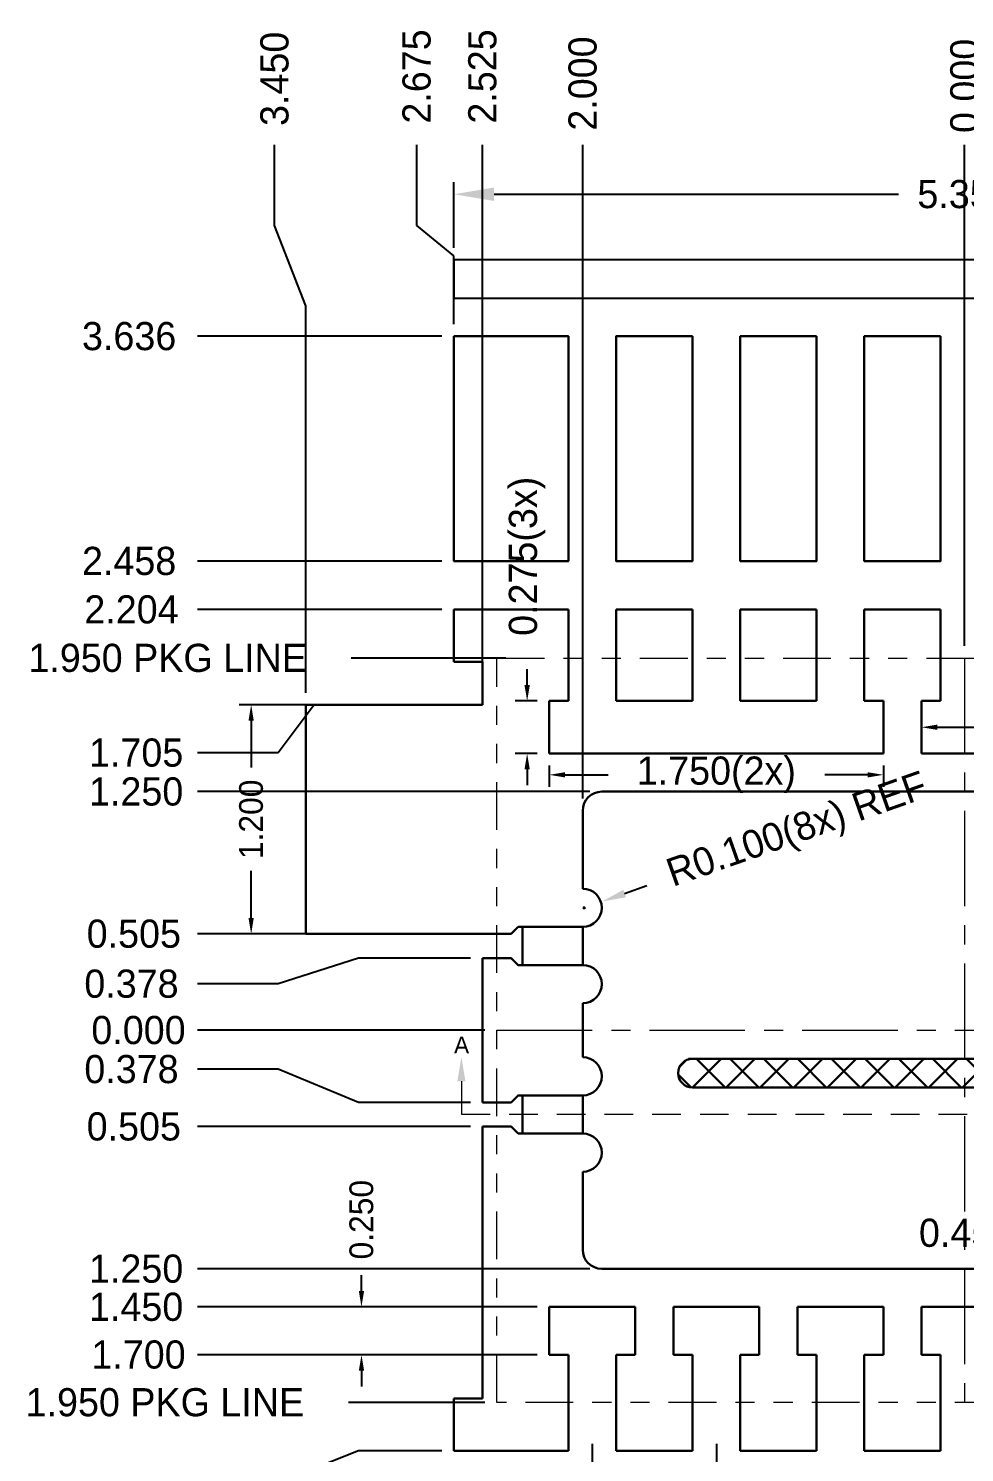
# Model space of a CAD drawing. Extents: x -39.3 to -23.4, y -11.3 to 5.8.
# Drawn here: x -39.3 to -34.4, y -1.71 to 5.75 of the extents above; entities that cross this region are included whole.
import ezdxf

# ---------------------------------------------------------------- set-up
doc = ezdxf.new("R2010")
doc.units = 0
doc.header["$LTSCALE"] = 0.2
doc.header["$MEASUREMENT"] = 0
for name, pattern in [('CENTER', [2, 1.25, -0.25, 0.25, -0.25]), ('HIDDEN', [0.375, 0.25, -0.125]), ('PHANTOM', [2.5, 1.25, -0.25, 0.25, -0.25, 0.25, -0.25])]:
    doc.linetypes.add(name, pattern=pattern)
for name, color, linetype, lineweight in [('CLIN', 1, 'CENTER', 9), ('DOWNSET', 2, 'Continuous', 18), ('OBJ', 3, 'Continuous', 30), ('OBJ2', 40, 'Continuous', 30), ('PHANTOM', 5, 'PHANTOM', 13), ('Top half etch', 30, 'Continuous', 30)]:
    doc.layers.add(name, color=color, linetype=linetype, lineweight=lineweight)
doc.layers.add('Deftpoint 1', color=1, linetype='Continuous', plot=False)
doc.layers.add('DIM', color=4, linetype='Continuous')
doc.layers.add('OBJ3', color=74, linetype='Continuous')
doc.dimstyles.new('3DEC X 12', dxfattribs={"dimscale": 0.083, "dimtxt": 1.778, "dimasz": 2.54, "dimexe": 0.762, "dimexo": 0.762, "dimgap": 0.762, "dimtad": 0, "dimdec": 3, "dimzin": 0, "dimdsep": 46, "dimtxsty": 'Standard', "dimcen": 0.09, "dimadec": 0, "dimazin": 0, "dimtfac": 1, "dimtdec": 3, "dimtofl": 0, "dimtmove": 0, "dimatfit": 3, "dimfxl": 1, "dimtolj": 1, "dimtzin": 0, "dimarcsym": 0})

# ---------------------------------------------------------------- blocks, each defined once
blk = doc.blocks.new('UNIT')
at = {"layer": 'Top half etch', "linetype": 'Continuous'}
h = blk.add_hatch(dxfattribs=at)
h.set_pattern_fill('ANSI37', color=256)
h.set_pattern_definition([(45, (24.80817, 8.50886), (-0.088388348, 0.088388348), []), (135, (24.80817, 8.50886), (-0.088388348, -0.088388348), [])])
h.paths.add_polyline_path([(404.314, 136.5774, 0.414214), (404.389, 136.5024), (407.239, 136.5024, 0.414214), (407.314, 136.5774, 0.414214), (407.239, 136.6524), (404.389, 136.6524, 0.414214)])
at = {"layer": 'CLIN', "linetype": 'CENTER', "ltscale": 2}
for p, q in [((405.814, 138.7524), (405.814, 134.8524)), ((403.364, 136.8024), (408.264, 136.8024))]:
    blk.add_line(p, q, dxfattribs=at)
at = {"layer": 'OBJ'}
for p, q in [((403.739, 139.0064), (403.739, 138.5524)), ((403.739, 139.0064), (403.739, 138.5274)), ((403.989, 138.5524), (403.989, 139.0064)), ((403.989, 138.5274), (403.989, 139.0064)), ((404.389, 139.0064), (404.389, 138.5524)), ((404.389, 139.0064), (404.389, 138.5274)), ((404.639, 138.5524), (404.639, 139.0064)), ((404.639, 138.5274), (404.639, 139.0064)), ((405.039, 139.0064), (405.039, 138.5524)), ((405.039, 139.0064), (405.039, 138.5274)), ((405.289, 138.5524), (405.289, 139.0064)), ((405.289, 138.5274), (405.289, 139.0064)), ((405.689, 139.0064), (405.689, 138.5524)), ((405.689, 139.0064), (405.689, 138.5274)), ((405.939, 138.5524), (405.939, 139.0064)), ((405.939, 138.5274), (405.939, 139.0064)), ((406.339, 138.5524), (406.339, 139.0064)), ((406.339, 138.5274), (406.339, 139.0064)), ((406.589, 139.0064), (406.589, 138.5524)), ((406.589, 139.0064), (406.589, 138.5274)), ((406.989, 138.5524), (406.989, 139.0064)), ((406.989, 138.5274), (406.989, 139.0064)), ((407.239, 139.0064), (407.239, 138.5524)), ((407.239, 139.0064), (407.239, 138.5274)), ((407.639, 138.5524), (407.639, 139.0064)), ((407.639, 138.5274), (407.639, 139.0064)), ((407.889, 139.0064), (407.889, 138.5524)), ((407.889, 139.0064), (407.889, 138.5274)), ((403.739, 138.5274), (403.639, 138.5274)), ((403.639, 138.5274), (403.639, 138.2524)), ((404.389, 138.5274), (403.989, 138.5274)), ((405.039, 138.5274), (404.639, 138.5274)), ((405.389, 138.5274), (405.289, 138.5274)), ((405.389, 138.2524), (405.389, 138.5274)), ((405.689, 138.5274), (405.589, 138.5274)), ((405.589, 138.5274), (405.589, 138.2524)), ((406.039, 138.5274), (405.939, 138.5274)), ((406.039, 138.2524), (406.039, 138.5274)), ((406.239, 138.2524), (406.239, 138.5274)), ((406.239, 138.5274), (406.339, 138.5274)), ((406.589, 138.5274), (406.989, 138.5274)), ((407.239, 138.5274), (407.639, 138.5274)), ((407.889, 138.5274), (407.989, 138.5274)), ((407.889, 138.5274), (407.989, 138.5274)), ((407.989, 138.5274), (407.989, 138.2524)), ((407.989, 138.4774), (407.989, 138.2524)), ((403.639, 138.2524), (405.389, 138.2524)), ((405.589, 138.2524), (406.039, 138.2524)), ((407.989, 138.2524), (406.239, 138.2524)), ((407.714, 138.0524), (403.914, 138.0524)), ((403.814, 137.9524), (403.814, 137.5439)), ((407.814, 137.9524), (407.814, 137.5439)), ((403.364, 137.3074), (403.289, 137.3074)), ((403.439, 137.3074), (403.364, 137.3074)), ((408.189, 137.3074), (408.264, 137.3074)), ((403.364, 137.1804), (403.289, 137.1804)), ((403.289, 137.1804), (403.289, 136.4244)), ((403.364, 137.1804), (403.289, 137.1804)), ((408.264, 137.1804), (408.339, 137.1804)), ((408.264, 137.1804), (408.339, 137.1804)), ((408.339, 137.1804), (408.339, 136.4244)), ((403.289, 136.4244), (403.364, 136.4244)), ((403.289, 136.4244), (403.364, 136.4244)), ((408.339, 136.4244), (408.264, 136.4244)), ((408.339, 136.4244), (408.264, 136.4244)), ((403.439, 136.2974), (403.364, 136.2974)), ((408.189, 136.2974), (408.264, 136.2974)), ((403.814, 136.0609), (403.814, 135.6524)), ((407.814, 136.0609), (407.814, 135.6524)), ((407.714, 135.5524), (403.914, 135.5524)), ((403.639, 135.1024), (403.639, 135.3524)), ((403.639, 135.3524), (404.089, 135.3524)), ((404.089, 135.3524), (404.089, 135.1024)), ((404.289, 135.1024), (404.289, 135.3524)), ((404.289, 135.3524), (404.739, 135.3524)), ((404.739, 135.3524), (404.739, 135.1024)), ((404.939, 135.1024), (404.939, 135.3524)), ((404.939, 135.3524), (405.389, 135.3524)), ((405.389, 135.3524), (405.389, 135.1024)), ((405.589, 135.1024), (405.589, 135.3524)), ((405.589, 135.3524), (406.039, 135.3524)), ((406.039, 135.3524), (406.039, 135.1024)), ((406.689, 135.3524), (406.239, 135.3524)), ((406.239, 135.3524), (406.239, 135.1024)), ((406.689, 135.1024), (406.689, 135.3524)), ((407.339, 135.3524), (406.889, 135.3524)), ((406.889, 135.3524), (406.889, 135.1024)), ((407.339, 135.1024), (407.339, 135.3524)), ((407.989, 135.3524), (407.539, 135.3524)), ((407.539, 135.3524), (407.539, 135.1024)), ((407.989, 135.1024), (407.989, 135.3524)), ((403.739, 135.1024), (403.639, 135.1024)), ((403.739, 134.5984), (403.739, 135.1024)), ((403.739, 134.5984), (403.739, 135.1024)), ((403.989, 135.1024), (403.989, 134.5984)), ((404.089, 135.1024), (403.989, 135.1024)), ((403.989, 135.1024), (403.989, 134.5984)), ((404.389, 135.1024), (404.289, 135.1024)), ((404.389, 134.5984), (404.389, 135.1024)), ((404.389, 134.5984), (404.389, 135.1024)), ((404.639, 135.1024), (404.639, 134.5984)), ((404.739, 135.1024), (404.639, 135.1024)), ((404.639, 135.1024), (404.639, 134.5984)), ((405.039, 135.1024), (404.939, 135.1024)), ((405.039, 134.5984), (405.039, 135.1024)), ((405.039, 134.5984), (405.039, 135.1024)), ((405.289, 135.1024), (405.289, 134.5984)), ((405.389, 135.1024), (405.289, 135.1024)), ((405.289, 135.1024), (405.289, 134.5984)), ((405.689, 135.1024), (405.589, 135.1024)), ((405.689, 134.5984), (405.689, 135.1024)), ((405.689, 134.5984), (405.689, 135.1024)), ((405.939, 135.1024), (405.939, 134.5984)), ((406.039, 135.1024), (405.939, 135.1024)), ((405.939, 135.1024), (405.939, 134.5984)), ((406.239, 135.1024), (406.339, 135.1024)), ((406.339, 135.1024), (406.339, 134.5984)), ((406.339, 135.1024), (406.339, 134.5984)), ((406.589, 134.5984), (406.589, 135.1024)), ((406.589, 135.1024), (406.689, 135.1024)), ((406.589, 134.5984), (406.589, 135.1024)), ((406.889, 135.1024), (406.989, 135.1024)), ((406.989, 135.1024), (406.989, 134.5984)), ((406.989, 135.1024), (406.989, 134.5984)), ((407.239, 134.5984), (407.239, 135.1024)), ((407.239, 135.1024), (407.339, 135.1024)), ((407.239, 134.5984), (407.239, 135.1024)), ((407.539, 135.1024), (407.639, 135.1024)), ((407.639, 135.1024), (407.639, 134.5984)), ((407.639, 135.1024), (407.639, 134.5984)), ((407.889, 134.5984), (407.889, 135.1024)), ((407.889, 135.1024), (407.989, 135.1024)), ((407.889, 134.5984), (407.889, 135.1024))]:
    blk.add_line(p, q, dxfattribs=at)
at = {"layer": 'OBJ', "color": 1, "linetype": 'Continuous'}
for p, q in [((403.439, 137.3074), (403.4755, 137.3439)), ((403.814, 137.3439), (403.4755, 137.3439)), ((407.814, 137.3439), (408.1525, 137.3439)), ((408.189, 137.3074), (408.1525, 137.3439)), ((403.439, 136.2974), (403.4755, 136.2609)), ((403.814, 136.2609), (403.4755, 136.2609)), ((407.814, 136.2609), (408.1525, 136.2609)), ((408.189, 136.2974), (408.1525, 136.2609))]:
    blk.add_line(p, q, dxfattribs=at)
at = {"layer": 'OBJ', "color": 1}
for points in [[(403.4993, 137.1439), (403.4993, 137.3439)], [(403.814, 137.1439), (403.814, 137.3439)], [(407.814, 137.1439), (407.814, 137.3439)], [(408.1286, 137.1439), (408.1286, 137.3439)], [(403.814, 137.1439), (403.4755, 137.1439), (403.439, 137.1804), (403.364, 137.1804)], [(407.814, 137.1439), (408.1525, 137.1439), (408.189, 137.1804), (408.264, 137.1804)], [(403.814, 136.4609), (403.4755, 136.4609), (403.439, 136.4244), (403.364, 136.4244)], [(403.4993, 136.4609), (403.4993, 136.2609)], [(403.814, 136.4609), (403.814, 136.2609)], [(407.814, 136.4609), (408.1525, 136.4609), (408.189, 136.4244), (408.264, 136.4244)], [(407.814, 136.4609), (407.814, 136.2609)], [(408.1286, 136.4609), (408.1286, 136.2609)]]:
    blk.add_lwpolyline(points, dxfattribs=at)
at = {"layer": 'OBJ'}
for points in [[(403.814, 136.9439), (403.814, 136.6609)], [(407.814, 136.9439), (407.814, 136.6609)]]:
    blk.add_lwpolyline(points, dxfattribs=at)
for centre, start, end in [((403.914, 137.9524), 90, 180), ((407.714, 137.9524), 360, 90), ((403.914, 135.6524), 180, 270), ((407.714, 135.6524), 270, 0)]:
    blk.add_arc(centre, 0.1, start, end, dxfattribs=at)
at = {"layer": 'OBJ', "color": 1}
for centre, start, end in [((403.814, 137.4439), 270, 90), ((407.814, 137.4439), 90, 270), ((403.814, 137.0439), 270, 90), ((407.814, 137.0439), 90, 270), ((403.814, 136.5609), 270, 90), ((407.814, 136.5609), 90, 270), ((403.814, 136.1609), 270, 90), ((407.814, 136.1609), 90, 270)]:
    blk.add_arc(centre, 0.1, start, end, dxfattribs=at)
at = {"layer": 'PHANTOM'}
blk.add_lwpolyline([(403.364, 138.7524), (408.264, 138.7524), (408.264, 134.8524), (403.364, 134.8524)], close=True, dxfattribs=at)
blk.add_lwpolyline([(403.364, 138.7524), (408.264, 138.7524), (408.264, 134.8524), (403.364, 134.8524)], close=True, dxfattribs=at)
at = {"layer": 'Top half etch', "linetype": 'Continuous'}
for p, q in [((404.3673, 136.6524), (407.239, 136.6524)), ((407.314, 136.5774), (407.314, 136.5774)), ((407.239, 136.5024), (404.389, 136.5024))]:
    blk.add_line(p, q, dxfattribs=at)
for centre, start, end in [((404.389, 136.5774), 90, 180), ((407.239, 136.5774), 0, 90), ((404.389, 136.5774), 180, 270), ((407.239, 136.5774), 270, 360)]:
    blk.add_arc(centre, 0.075, start, end, dxfattribs=at)
blk = doc.blocks.new('BLOCK')
at = {"layer": 'OBJ2'}
for p, q in [((432.568, 138.3426), (432.568, 138.0686)), ((432.568, 138.3426), (433.168, 138.3426)), ((433.168, 138.3426), (433.168, 138.0886)), ((433.418, 138.3426), (433.418, 138.0886)), ((433.418, 138.3426), (433.818, 138.3426)), ((433.818, 138.3426), (433.818, 138.0886)), ((434.068, 138.3426), (434.068, 138.0886)), ((434.068, 138.3426), (434.468, 138.3426)), ((434.468, 138.3426), (434.468, 138.0886)), ((434.718, 138.3426), (434.718, 138.0886)), ((434.718, 138.3426), (435.118, 138.3426)), ((435.118, 138.3426), (435.118, 138.0886)), ((432.568, 138.0686), (432.718, 138.0686)), ((432.718, 138.0686), (432.718, 137.8436)), ((432.718, 137.8436), (431.793, 137.8436)), ((431.793, 136.6436), (431.793, 137.8436)), ((431.793, 136.6436), (432.793, 136.6436)), ((432.718, 135.6336), (432.718, 134.2086)), ((432.718, 135.6336), (432.793, 135.6336)), ((432.718, 134.2086), (432.568, 134.2086)), ((432.568, 134.2086), (432.568, 133.9346)), ((433.168, 133.9346), (433.168, 134.1866)), ((433.418, 134.1886), (433.418, 133.9346)), ((433.818, 133.9346), (433.818, 134.1886)), ((433.818, 133.9346), (433.818, 134.1866)), ((434.068, 134.1886), (434.068, 133.9346)), ((434.468, 133.9346), (434.468, 134.1866)), ((434.718, 134.1886), (434.718, 133.9346)), ((435.118, 133.9346), (435.118, 134.1866)), ((432.568, 133.9346), (433.168, 133.9346)), ((433.418, 133.9346), (433.818, 133.9346)), ((434.068, 133.9346), (434.468, 133.9346)), ((434.718, 133.9346), (435.118, 133.9346))]:
    blk.add_line(p, q, dxfattribs=at)
for points in [[(432.568, 139.7746), (433.168, 139.7746), (433.168, 138.5966), (432.568, 138.5966)], [(433.818, 139.7746), (433.418, 139.7746), (433.418, 138.5966), (433.818, 138.5966)], [(434.468, 139.7746), (434.068, 139.7746), (434.068, 138.5966), (434.468, 138.5966)], [(435.118, 139.7746), (434.718, 139.7746), (434.718, 138.5966), (435.118, 138.5966)]]:
    blk.add_lwpolyline(points, close=True, dxfattribs=at)
at = {"layer": 'OBJ3'}
blk.add_lwpolyline([(437.918, 140.1746), (432.568, 140.1746), (432.568, 139.9746), (437.918, 139.9746)], close=True, dxfattribs=at)
blk = doc.blocks.new('*D9')
at = {"layer": 'Defpoints', "color": 0, "linetype": 'Continuous', "transparency": 16777216}
for p in [(440.8203, 49.0592), (440.9364, 49.0592), (440.9364, 48.7842)]:
    blk.add_point(p, dxfattribs=at)
at = {"layer": 'DIM', "color": 0, "linetype": 'Continuous', "lineweight": -2, "transparency": 16777216}
for p, q in [((440.8203, 49.1422), (440.8203, 49.2252)), ((440.8732, 49.0592), (440.757, 49.0592)), ((440.8732, 48.7842), (440.757, 48.7842)), ((440.8203, 48.7012), (440.8203, 48.6182))]:
    blk.add_line(p, q, dxfattribs=at)
at = {"layer": 'DIM', "color": 0, "linetype": 'Continuous', "transparency": 16777216}
for points in [[(440.8064, 49.1422), (440.8341, 49.1422), (440.8203, 49.0592)], [(440.8341, 48.7012), (440.8064, 48.7012), (440.8203, 48.7842)]]:
    blk.add_solid(points, dxfattribs=at)
at = {"layer": 'DIM', "color": 0, "linetype": 'Continuous', "transparency": 16777216, "insert": (440.8203, 49.8173), "char_height": 0.147574, "attachment_point": 5, "rotation": 90}
blk.add_mtext('\\A1;0.275(3x)', dxfattribs=at)
blk = doc.blocks.new('*D10')
at = {"layer": 'Defpoints', "color": 0, "linetype": 'Continuous', "transparency": 16777216}
for p in [(439.9524, 45.8842), (440.9364, 45.8842), (440.9364, 45.6342)]:
    blk.add_point(p, dxfattribs=at)
at = {"layer": 'DIM', "color": 0, "linetype": 'Continuous', "lineweight": -2, "transparency": 16777216}
for p, q in [((439.9524, 45.9672), (439.9524, 46.0502)), ((440.8732, 45.8842), (439.8891, 45.8842)), ((440.8732, 45.6342), (439.8891, 45.6342)), ((439.9524, 45.5512), (439.9524, 45.4682))]:
    blk.add_line(p, q, dxfattribs=at)
at = {"layer": 'DIM', "color": 0, "linetype": 'Continuous', "transparency": 16777216}
for points in [[(439.9386, 45.9672), (439.9662, 45.9672), (439.9524, 45.8842)], [(439.9662, 45.5512), (439.9386, 45.5512), (439.9524, 45.6342)]]:
    blk.add_solid(points, dxfattribs=at)
at = {"layer": 'DIM', "color": 0, "linetype": 'Continuous', "transparency": 16777216, "insert": (439.9524, 46.3417), "char_height": 0.1245, "attachment_point": 5, "rotation": 90}
blk.add_mtext('\\A1;0.250', dxfattribs=at)
blk = doc.blocks.new('*D18')
at = {"layer": 'Defpoints', "color": 0, "linetype": 'Continuous', "transparency": 16777216}
for p in [(443.9864, 46.272), (443.5364, 45.8842), (443.9864, 45.8842)]:
    blk.add_point(p, dxfattribs=at)
at = {"layer": 'DIM', "color": 0, "linetype": 'Continuous', "lineweight": -2, "transparency": 16777216}
for p, q in [((443.5364, 45.9475), (443.5364, 46.3352)), ((443.9864, 45.9475), (443.9864, 46.3352)), ((443.5364, 46.272), (443.4534, 46.272)), ((443.6194, 46.272), (443.9034, 46.272))]:
    blk.add_line(p, q, dxfattribs=at)
at = {"layer": 'DIM', "color": 0, "linetype": 'Continuous', "transparency": 16777216}
for points in [[(443.6194, 46.2858), (443.6194, 46.2581), (443.5364, 46.272)], [(443.9034, 46.2581), (443.9034, 46.2858), (443.9864, 46.272)]]:
    blk.add_solid(points, dxfattribs=at)
at = {"layer": 'DIM', "color": 0, "linetype": 'Continuous', "transparency": 16777216, "insert": (443.1196, 46.272), "char_height": 0.14757, "attachment_point": 5}
blk.add_mtext('\\A1;0.450', dxfattribs=at)
blk = doc.blocks.new('*D22')
at = {"layer": 'Defpoints', "color": 0, "linetype": 'Continuous', "transparency": 16777216}
for p in [(439.0936, 47.3342), (440.6614, 47.3342), (440.6614, 47.3342)]:
    blk.add_point(p, dxfattribs=at)
at = {"layer": 'DIM', "color": 0, "linetype": 'Continuous', "lineweight": -2, "transparency": 16777216}
blk.add_line((440.5982, 47.3342), (439.0936, 47.3342), dxfattribs=at)
at = {"layer": 'DIM', "color": 0, "linetype": 'Continuous', "transparency": 16777216, "insert": (438.7844, 47.3342), "char_height": 0.14757, "attachment_point": 5}
blk.add_mtext('\\A1;0.000', dxfattribs=at)
blk = doc.blocks.new('*D23')
at = {"layer": 'Defpoints', "color": 0, "linetype": 'Continuous', "transparency": 16777216}
for p in [(439.0936, 49.7922), (440.4364, 49.7922), (443.1114, 47.3342)]:
    blk.add_point(p, dxfattribs=at)
at = {"layer": 'DIM', "color": 0, "linetype": 'Continuous', "lineweight": -2, "transparency": 16777216}
blk.add_line((440.3732, 49.7922), (439.0936, 49.7922), dxfattribs=at)
at = {"layer": 'DIM', "color": 0, "linetype": 'Continuous', "transparency": 16777216, "insert": (438.7353, 49.7922), "char_height": 0.14757, "attachment_point": 5}
blk.add_mtext('\\A1;2.458', dxfattribs=at)
blk = doc.blocks.new('*D24')
at = {"layer": 'Defpoints', "color": 0, "linetype": 'Continuous', "transparency": 16777216}
for p in [(439.0936, 49.5382), (440.4364, 49.5382), (443.1114, 47.3342)]:
    blk.add_point(p, dxfattribs=at)
at = {"layer": 'DIM', "color": 0, "linetype": 'Continuous', "lineweight": -2, "transparency": 16777216}
blk.add_line((440.3732, 49.5382), (439.0936, 49.5382), dxfattribs=at)
at = {"layer": 'DIM', "color": 0, "linetype": 'Continuous', "transparency": 16777216, "insert": (438.7476, 49.5382), "char_height": 0.14757, "attachment_point": 5}
blk.add_mtext('\\A1;2.204', dxfattribs=at)
blk = doc.blocks.new('*D25')
at = {"layer": 'Defpoints', "color": 0, "linetype": 'Continuous', "transparency": 16777216}
for p in [(439.4974, 51.9729), (439.6614, 49.0392), (443.1114, 47.3342)]:
    blk.add_point(p, dxfattribs=at)
at = {"layer": 'DIM', "color": 0, "linetype": 'Continuous', "lineweight": -2, "transparency": 16777216}
for p, q in [((439.4974, 51.5513), (439.4974, 51.9729)), ((439.6614, 51.1297), (439.4974, 51.5513)), ((439.6614, 49.1025), (439.6614, 51.1297))]:
    blk.add_line(p, q, dxfattribs=at)
at = {"layer": 'DIM', "color": 0, "linetype": 'Continuous', "transparency": 16777216, "insert": (439.4974, 52.319), "char_height": 0.14757, "attachment_point": 5, "rotation": 90}
blk.add_mtext('\\A1;3.450', dxfattribs=at)
blk = doc.blocks.new('*D26')
at = {"layer": 'Defpoints', "color": 0, "linetype": 'Continuous', "transparency": 16777216}
for p in [(439.8981, 49.2842), (440.7727, 49.2842), (443.1114, 47.3342)]:
    blk.add_point(p, dxfattribs=at)
at = {"layer": 'DIM', "color": 0, "linetype": 'Continuous', "lineweight": -2, "transparency": 16777216}
blk.add_line((440.7094, 49.2842), (439.8981, 49.2842), dxfattribs=at)
at = {"layer": 'DIM', "color": 0, "linetype": 'Continuous', "transparency": 16777216, "insert": (438.9371, 49.2842), "char_height": 0.147574, "attachment_point": 5}
blk.add_mtext('\\A1;1.950 PKG LINE', dxfattribs=at)
blk = doc.blocks.new('*D27')
at = {"layer": 'Defpoints', "color": 0, "linetype": 'Continuous', "transparency": 16777216}
for p in [(440.1264, 49.0392), (439.0936, 48.7881), (443.1114, 47.3342)]:
    blk.add_point(p, dxfattribs=at)
at = {"layer": 'DIM', "color": 0, "linetype": 'Continuous', "lineweight": -2, "transparency": 16777216}
for p, q in [((439.7048, 49.0392), (439.5153, 48.7881)), ((440.0632, 49.0392), (439.7048, 49.0392)), ((439.5153, 48.7881), (439.0936, 48.7881))]:
    blk.add_line(p, q, dxfattribs=at)
at = {"layer": 'DIM', "color": 0, "linetype": 'Continuous', "transparency": 16777216, "insert": (438.7721, 48.7881), "char_height": 0.14757, "attachment_point": 5}
blk.add_mtext('\\A1;1.705', dxfattribs=at)
blk = doc.blocks.new('*D28')
at = {"layer": 'Defpoints', "color": 0, "linetype": 'Continuous', "transparency": 16777216}
for p in [(440.9364, 48.7842), (442.6864, 48.7842), (442.6864, 48.6723)]:
    blk.add_point(p, dxfattribs=at)
at = {"layer": 'DIM', "color": 0, "linetype": 'Continuous', "lineweight": -2, "transparency": 16777216}
for p, q in [((440.9364, 48.721), (440.9364, 48.6091)), ((441.0194, 48.6723), (441.244, 48.6723)), ((442.6034, 48.6723), (442.3789, 48.6723)), ((442.6864, 48.721), (442.6864, 48.6091))]:
    blk.add_line(p, q, dxfattribs=at)
at = {"layer": 'DIM', "color": 0, "linetype": 'Continuous', "transparency": 16777216}
for points in [[(441.0194, 48.6861), (441.0194, 48.6585), (440.9364, 48.6723)], [(442.6034, 48.6585), (442.6034, 48.6861), (442.6864, 48.6723)]]:
    blk.add_solid(points, dxfattribs=at)
at = {"layer": 'DIM', "color": 0, "linetype": 'Continuous', "transparency": 16777216, "insert": (441.8114, 48.6723), "char_height": 0.147574, "attachment_point": 5}
blk.add_mtext('\\A1;1.750(2x)', dxfattribs=at)
blk = doc.blocks.new('*D29')
at = {"layer": 'Defpoints', "color": 0, "linetype": 'Continuous', "transparency": 16777216}
for p in [(443.3364, 48.9217), (442.8864, 48.7842), (443.3364, 48.7842)]:
    blk.add_point(p, dxfattribs=at)
at = {"layer": 'DIM', "color": 0, "linetype": 'Continuous', "lineweight": -2, "transparency": 16777216}
for p, q in [((442.8864, 48.8475), (442.8864, 48.985)), ((443.3364, 48.8475), (443.3364, 48.985)), ((442.9694, 48.9217), (443.2534, 48.9217)), ((443.3364, 48.9217), (443.4194, 48.9217))]:
    blk.add_line(p, q, dxfattribs=at)
at = {"layer": 'DIM', "color": 0, "linetype": 'Continuous', "transparency": 16777216}
for points in [[(442.9694, 48.9355), (442.9694, 48.9079), (442.8864, 48.9217)], [(443.2534, 48.9079), (443.2534, 48.9355), (443.3364, 48.9217)]]:
    blk.add_solid(points, dxfattribs=at)
at = {"layer": 'DIM', "color": 0, "linetype": 'Continuous', "transparency": 16777216, "insert": (443.7532, 48.9217), "char_height": 0.14757, "attachment_point": 5}
blk.add_mtext('\\A1;0.450', dxfattribs=at)
blk = doc.blocks.new('*D30')
at = {"layer": 'Defpoints', "color": 0, "linetype": 'Continuous', "transparency": 16777216}
for p in [(445.7864, 51.7142), (440.4364, 51.3702), (445.7864, 51.3702)]:
    blk.add_point(p, dxfattribs=at)
at = {"layer": 'DIM', "color": 0, "linetype": 'Continuous', "lineweight": -2, "transparency": 16777216}
for p, q in [((440.4364, 51.4335), (440.4364, 51.7775)), ((440.6473, 51.7142), (442.7653, 51.7142)), ((445.5756, 51.7142), (443.4575, 51.7142)), ((445.7864, 51.4335), (445.7864, 51.7775))]:
    blk.add_line(p, q, dxfattribs=at)
at = {"layer": 'DIM', "color": 0, "linetype": 'Continuous', "transparency": 16777216}
for points in [[(440.6473, 51.7494), (440.6473, 51.6791), (440.4364, 51.7142)], [(445.5756, 51.6791), (445.5756, 51.7494), (445.7864, 51.7142)]]:
    blk.add_solid(points, dxfattribs=at)
at = {"layer": 'DIM', "color": 0, "linetype": 'Continuous', "transparency": 16777216, "insert": (443.1114, 51.7142), "char_height": 0.14757, "attachment_point": 5}
blk.add_mtext('\\A1;5.350', dxfattribs=at)
blk = doc.blocks.new('*D32')
at = {"layer": 'Defpoints', "color": 0, "linetype": 'Continuous', "transparency": 16777216}
for p in [(440.1264, 49.0392), (439.3746, 47.8392), (440.1264, 47.8392)]:
    blk.add_point(p, dxfattribs=at)
at = {"layer": 'DIM', "color": 0, "linetype": 'Continuous', "lineweight": -2, "transparency": 16777216}
for p, q in [((440.0632, 49.0392), (439.3113, 49.0392)), ((439.3746, 48.9562), (439.3746, 48.71)), ((439.3746, 47.9222), (439.3746, 48.1685)), ((440.0632, 47.8392), (439.3113, 47.8392))]:
    blk.add_line(p, q, dxfattribs=at)
at = {"layer": 'DIM', "color": 0, "linetype": 'Continuous', "transparency": 16777216}
for points in [[(439.3884, 48.9562), (439.3607, 48.9562), (439.3746, 49.0392)], [(439.3607, 47.9222), (439.3884, 47.9222), (439.3746, 47.8392)]]:
    blk.add_solid(points, dxfattribs=at)
at = {"layer": 'DIM', "color": 0, "linetype": 'Continuous', "transparency": 16777216, "insert": (439.3746, 48.4392), "char_height": 0.1245, "attachment_point": 5, "rotation": 90}
blk.add_mtext('\\A1;1.200', dxfattribs=at)
blk = doc.blocks.new('*D36')
at = {"layer": 'Defpoints', "color": 0, "linetype": 'Continuous', "transparency": 16777216}
for p in [(443.1114, 47.3342), (439.8836, 45.3842), (440.6614, 45.3842)]:
    blk.add_point(p, dxfattribs=at)
at = {"layer": 'DIM', "color": 0, "linetype": 'Continuous', "lineweight": -2, "transparency": 16777216}
blk.add_line((440.5982, 45.3842), (439.8836, 45.3842), dxfattribs=at)
at = {"layer": 'DIM', "color": 0, "linetype": 'Continuous', "transparency": 16777216, "insert": (438.9226, 45.3842), "char_height": 0.147574, "attachment_point": 5}
blk.add_mtext('\\A1;1.950 \\Ftxt|c1;PKG LINE', dxfattribs=at)
blk = doc.blocks.new('*D37')
at = {"layer": 'Defpoints', "color": 0, "linetype": 'Continuous', "transparency": 16777216}
for p in [(439.0936, 47.8392), (440.1264, 47.8392), (443.1114, 47.3342)]:
    blk.add_point(p, dxfattribs=at)
at = {"layer": 'DIM', "color": 0, "linetype": 'Continuous', "lineweight": -2, "transparency": 16777216}
blk.add_line((440.0632, 47.8392), (439.0936, 47.8392), dxfattribs=at)
at = {"layer": 'DIM', "color": 0, "linetype": 'Continuous', "transparency": 16777216, "insert": (438.7599, 47.8392), "char_height": 0.14757, "attachment_point": 5}
blk.add_mtext('\\A1;0.505', dxfattribs=at)
blk = doc.blocks.new('*D38')
at = {"layer": 'Defpoints', "color": 0, "linetype": 'Continuous', "transparency": 16777216}
for p in [(439.0936, 48.5842), (441.2114, 48.5842), (443.1114, 47.3342)]:
    blk.add_point(p, dxfattribs=at)
at = {"layer": 'DIM', "color": 0, "linetype": 'Continuous', "lineweight": -2, "transparency": 16777216}
blk.add_line((441.1482, 48.5842), (439.0936, 48.5842), dxfattribs=at)
at = {"layer": 'DIM', "color": 0, "linetype": 'Continuous', "transparency": 16777216, "insert": (438.7721, 48.5842), "char_height": 0.14757, "attachment_point": 5}
blk.add_mtext('\\A1;1.250', dxfattribs=at)
blk = doc.blocks.new('*D39')
at = {"layer": 'Defpoints', "color": 0, "linetype": 'Continuous', "transparency": 16777216}
for p in [(443.1114, 47.3342), (439.0936, 46.0842), (441.2114, 46.0842)]:
    blk.add_point(p, dxfattribs=at)
at = {"layer": 'DIM', "color": 0, "linetype": 'Continuous', "lineweight": -2, "transparency": 16777216}
blk.add_line((441.1482, 46.0842), (439.0936, 46.0842), dxfattribs=at)
at = {"layer": 'DIM', "color": 0, "linetype": 'Continuous', "transparency": 16777216, "insert": (438.7721, 46.0842), "char_height": 0.14757, "attachment_point": 5}
blk.add_mtext('\\A1;1.250', dxfattribs=at)
blk = doc.blocks.new('*D40')
at = {"layer": 'Defpoints', "color": 0, "linetype": 'Continuous', "transparency": 16777216}
for p in [(443.1114, 47.3342), (439.0936, 45.8842), (440.9364, 45.8842)]:
    blk.add_point(p, dxfattribs=at)
at = {"layer": 'DIM', "color": 0, "linetype": 'Continuous', "lineweight": -2, "transparency": 16777216}
blk.add_line((440.8732, 45.8842), (439.0936, 45.8842), dxfattribs=at)
at = {"layer": 'DIM', "color": 0, "linetype": 'Continuous', "transparency": 16777216, "insert": (438.7721, 45.8842), "char_height": 0.14757, "attachment_point": 5}
blk.add_mtext('\\A1;1.450', dxfattribs=at)
blk = doc.blocks.new('*D41')
at = {"layer": 'Defpoints', "color": 0, "linetype": 'Continuous', "transparency": 16777216}
for p in [(443.1114, 47.3342), (439.0936, 45.6342), (440.9364, 45.6342)]:
    blk.add_point(p, dxfattribs=at)
at = {"layer": 'DIM', "color": 0, "linetype": 'Continuous', "lineweight": -2, "transparency": 16777216}
blk.add_line((440.8732, 45.6342), (439.0936, 45.6342), dxfattribs=at)
at = {"layer": 'DIM', "color": 0, "linetype": 'Continuous', "transparency": 16777216, "insert": (438.7844, 45.6342), "char_height": 0.14757, "attachment_point": 5}
blk.add_mtext('\\A1;1.700', dxfattribs=at)
blk = doc.blocks.new('*D42')
at = {"layer": 'Defpoints', "color": 0, "linetype": 'Continuous', "transparency": 16777216}
for p in [(443.1114, 47.3342), (440.4364, 45.1302), (439.0936, 44.9636)]:
    blk.add_point(p, dxfattribs=at)
at = {"layer": 'DIM', "color": 0, "linetype": 'Continuous', "lineweight": -2, "transparency": 16777216}
for p, q in [((439.9369, 45.1302), (439.5153, 44.9636)), ((440.3732, 45.1302), (439.9369, 45.1302)), ((439.5153, 44.9636), (439.0936, 44.9636))]:
    blk.add_line(p, q, dxfattribs=at)
at = {"layer": 'DIM', "color": 0, "linetype": 'Continuous', "transparency": 16777216, "insert": (438.7476, 44.9636), "char_height": 0.14757, "attachment_point": 5}
blk.add_mtext('\\A1;2.204', dxfattribs=at)
blk = doc.blocks.new('*D43')
at = {"layer": 'Defpoints', "color": 0, "linetype": 'Continuous', "transparency": 16777216}
for p in [(443.1114, 47.3342), (440.4364, 44.8762), (439.0936, 44.7368)]:
    blk.add_point(p, dxfattribs=at)
at = {"layer": 'DIM', "color": 0, "linetype": 'Continuous', "lineweight": -2, "transparency": 16777216}
for p, q in [((439.9369, 44.8762), (439.5153, 44.7368)), ((440.3732, 44.8762), (439.9369, 44.8762)), ((439.5153, 44.7368), (439.0936, 44.7368))]:
    blk.add_line(p, q, dxfattribs=at)
at = {"layer": 'DIM', "color": 0, "linetype": 'Continuous', "transparency": 16777216, "insert": (438.7353, 44.7368), "char_height": 0.14757, "attachment_point": 5}
blk.add_mtext('\\A1;2.458', dxfattribs=at)
blk = doc.blocks.new('*D47')
at = {"layer": 'Defpoints', "color": 0, "linetype": 'Continuous', "transparency": 16777216}
for p in [(440.5864, 51.9729), (440.5864, 49.1517), (443.1114, 47.3342)]:
    blk.add_point(p, dxfattribs=at)
at = {"layer": 'DIM', "color": 0, "linetype": 'Continuous', "lineweight": -2, "transparency": 16777216}
blk.add_line((440.5864, 49.215), (440.5864, 51.9729), dxfattribs=at)
at = {"layer": 'DIM', "color": 0, "linetype": 'Continuous', "transparency": 16777216, "insert": (440.5864, 52.3313), "char_height": 0.14757, "attachment_point": 5, "rotation": 90}
blk.add_mtext('\\A1;2.525', dxfattribs=at)
blk = doc.blocks.new('*D48')
at = {"layer": 'Defpoints', "color": 0, "linetype": 'Continuous', "transparency": 16777216}
for p in [(440.2417, 51.9729), (440.4364, 50.9702), (443.1114, 47.3342)]:
    blk.add_point(p, dxfattribs=at)
at = {"layer": 'DIM', "color": 0, "linetype": 'Continuous', "lineweight": -2, "transparency": 16777216}
for p, q in [((440.2417, 51.5513), (440.2417, 51.9729)), ((440.4364, 51.3919), (440.2417, 51.5513)), ((440.4364, 51.0335), (440.4364, 51.3919))]:
    blk.add_line(p, q, dxfattribs=at)
at = {"layer": 'DIM', "color": 0, "linetype": 'Continuous', "transparency": 16777216, "insert": (440.2417, 52.3313), "char_height": 0.14757, "attachment_point": 5, "rotation": 90}
blk.add_mtext('\\A1;2.675', dxfattribs=at)
blk = doc.blocks.new('*D49')
at = {"layer": 'Defpoints', "color": 0, "linetype": 'Continuous', "transparency": 16777216}
for p in [(439.0936, 50.9702), (440.4364, 50.9702), (443.1114, 47.3342)]:
    blk.add_point(p, dxfattribs=at)
at = {"layer": 'DIM', "color": 0, "linetype": 'Continuous', "lineweight": -2, "transparency": 16777216}
blk.add_line((440.3732, 50.9702), (439.0936, 50.9702), dxfattribs=at)
at = {"layer": 'DIM', "color": 0, "linetype": 'Continuous', "transparency": 16777216, "insert": (438.7353, 50.9702), "char_height": 0.14757, "attachment_point": 5}
blk.add_mtext('\\A1;3.636', dxfattribs=at)
blk = doc.blocks.new('*D50')
at = {"layer": 'Defpoints', "color": 0, "linetype": 'Continuous', "transparency": 16777216}
for p in [(443.1114, 47.3342), (439.0936, 43.6982), (440.4364, 43.6982)]:
    blk.add_point(p, dxfattribs=at)
at = {"layer": 'DIM', "color": 0, "linetype": 'Continuous', "lineweight": -2, "transparency": 16777216}
blk.add_line((440.3732, 43.6982), (439.0936, 43.6982), dxfattribs=at)
at = {"layer": 'DIM', "color": 0, "linetype": 'Continuous', "transparency": 16777216, "insert": (438.7353, 43.6982), "char_height": 0.14757, "attachment_point": 5}
blk.add_mtext('\\A1;3.636', dxfattribs=at)
blk = doc.blocks.new('*D60')
at = {"layer": 'Defpoints', "color": 0, "linetype": 'Continuous', "transparency": 16777216}
for p in [(443.1114, 51.9729), (443.1114, 49.2842), (443.1114, 49.2842)]:
    blk.add_point(p, dxfattribs=at)
at = {"layer": 'DIM', "color": 0, "linetype": 'Continuous', "lineweight": -2, "transparency": 16777216}
blk.add_line((443.1114, 49.3475), (443.1114, 51.9729), dxfattribs=at)
at = {"layer": 'DIM', "color": 0, "linetype": 'Continuous', "transparency": 16777216, "insert": (443.1114, 52.2821), "char_height": 0.14757, "attachment_point": 5, "rotation": 90}
blk.add_mtext('\\A1;0.000', dxfattribs=at)
blk = doc.blocks.new('*D71')
at = {"layer": 'Defpoints', "color": 0, "linetype": 'Continuous', "transparency": 16777216}
for p in [(440.5864, 47.7122), (439.0936, 47.5772), (443.1114, 47.3342)]:
    blk.add_point(p, dxfattribs=at)
at = {"layer": 'DIM', "color": 0, "linetype": 'Continuous', "lineweight": -2, "transparency": 16777216}
for p, q in [((439.9369, 47.7122), (439.5153, 47.5772)), ((440.5232, 47.7122), (439.9369, 47.7122)), ((439.5153, 47.5772), (439.0936, 47.5772))]:
    blk.add_line(p, q, dxfattribs=at)
at = {"layer": 'DIM', "color": 0, "linetype": 'Continuous', "transparency": 16777216, "insert": (438.7476, 47.5772), "char_height": 0.14757, "attachment_point": 5}
blk.add_mtext('\\A1;0.378', dxfattribs=at)
blk = doc.blocks.new('*D72')
at = {"layer": 'Defpoints', "color": 0, "linetype": 'Continuous', "transparency": 16777216}
for p in [(443.1114, 47.3342), (439.0936, 47.1297), (440.5864, 46.9562)]:
    blk.add_point(p, dxfattribs=at)
at = {"layer": 'DIM', "color": 0, "linetype": 'Continuous', "lineweight": -2, "transparency": 16777216}
for p, q in [((439.5153, 47.1297), (439.0936, 47.1297)), ((439.9369, 46.9562), (439.5153, 47.1297)), ((440.5232, 46.9562), (439.9369, 46.9562))]:
    blk.add_line(p, q, dxfattribs=at)
at = {"layer": 'DIM', "color": 0, "linetype": 'Continuous', "transparency": 16777216, "insert": (438.7476, 47.1297), "char_height": 0.14757, "attachment_point": 5}
blk.add_mtext('\\A1;0.378', dxfattribs=at)
blk = doc.blocks.new('*D73')
at = {"layer": 'Defpoints', "color": 0, "linetype": 'Continuous', "transparency": 16777216}
for p in [(443.1114, 47.3342), (439.0936, 46.8292), (440.5864, 46.8292)]:
    blk.add_point(p, dxfattribs=at)
at = {"layer": 'DIM', "color": 0, "linetype": 'Continuous', "lineweight": -2, "transparency": 16777216}
blk.add_line((440.5232, 46.8292), (439.0936, 46.8292), dxfattribs=at)
at = {"layer": 'DIM', "color": 0, "linetype": 'Continuous', "transparency": 16777216, "insert": (438.7599, 46.8292), "char_height": 0.14757, "attachment_point": 5}
blk.add_mtext('\\A1;0.505', dxfattribs=at)
blk = doc.blocks.new('*D77')
at = {"layer": 'Defpoints', "color": 0, "linetype": 'Continuous', "transparency": 16777216}
for p in [(441.1114, 51.9729), (441.1114, 48.4842), (443.1114, 47.3342)]:
    blk.add_point(p, dxfattribs=at)
at = {"layer": 'DIM', "color": 0, "linetype": 'Continuous', "lineweight": -2, "transparency": 16777216}
blk.add_line((441.1114, 48.5475), (441.1114, 51.9729), dxfattribs=at)
at = {"layer": 'DIM', "color": 0, "linetype": 'Continuous', "transparency": 16777216, "insert": (441.1114, 52.2944), "char_height": 0.14757, "attachment_point": 5, "rotation": 90}
blk.add_mtext('\\A1;2.000', dxfattribs=at)
blk = doc.blocks.new('*D80')
at = {"layer": 'Defpoints', "color": 0, "linetype": 'Continuous', "transparency": 16777216}
for p in [(441.1189, 47.9757), (441.2132, 48.0089)]:
    blk.add_point(p, dxfattribs=at)
at = {"layer": 'Deftpoint 1', "color": 0, "linetype": 'Continuous', "lineweight": -2, "transparency": 16777216}
for p, q in [((441.3306, 48.0503), (441.4481, 48.0917)), ((441.1114, 47.9757), (441.1264, 47.9757)), ((441.1189, 47.9682), (441.1189, 47.9832))]:
    blk.add_line(p, q, dxfattribs=at)
at = {"layer": 'Deftpoint 1', "color": 0, "linetype": 'Continuous', "transparency": 16777216}
blk.add_solid([(441.3238, 48.0699), (441.3375, 48.0307), (441.2132, 48.0089)], dxfattribs=at)
at = {"layer": 'Deftpoint 1', "color": 0, "linetype": 'Continuous', "transparency": 16777216, "insert": (442.2385, 48.3701), "char_height": 0.147574, "attachment_point": 5, "rotation": 19.405}
blk.add_mtext('\\A1;R0.100(8x){\\Ftxt|c134; REF}', dxfattribs=at)

msp = doc.modelspace()

# ---------------------------------------------------------------- linework, layer by layer
at = {"layer": 'DIM', "color": 1, "linetype": 'CENTER'}
for p, q in [((-36.3484, -1.6628), (-36.3484, -3.4658)), ((-35.6984, -1.6628), (-35.6984, -3.4658))]:
    msp.add_line(p, q, dxfattribs=at)
at = {"layer": 'DOWNSET'}
msp.add_line((-37.034, 0.2363), (-37.034, 0.0641), dxfattribs=at)
at = {"layer": 'DOWNSET', "linetype": 'HIDDEN', "ltscale": 3}
msp.add_line((-37.034, 0.0641), (-31.4655, 0.0641), dxfattribs=at)
at = {"layer": 'DOWNSET'}
msp.add_solid([(-37.0552, 0.2363), (-37.034, 0.3633), (-37.0129, 0.2363)], dxfattribs=at)

# ---------------------------------------------------------------- block references
at = {"layer": 'DIM', "linetype": 'Continuous'}
for name, p in [('BLOCK', (-469.6414, -135.6349)), ('UNIT', (-440.2124, -136.2987))]:
    msp.add_blockref(name, p, dxfattribs=at)

# ---------------------------------------------------------------- texts
at = {"layer": 'DOWNSET', "insert": (-37.0329, 0.4263), "char_height": 0.0889, "attachment_point": 5}
msp.add_mtext('A', dxfattribs=at)

# ---------------------------------------------------------------- dimensions: what is measured, and where the dimension line sits
at = {"layer": 'Deftpoint 1', "color": 6, "linetype": 'Continuous'}
dim = msp.add_radius_dim(center=(-36.3909, 1.1452), mpoint=(-36.2966, 1.1785), text='<>(8x){\\Ftxt|c134; REF}', dimstyle='3DEC X 12', override={"dimasz": 1.5, "dimtxsty": 'Standard'}, dxfattribs=at)
dim.commit()
dim.dimension.update_dxf_attribs({"geometry": '*D80', "text_midpoint": (-35.2714, 1.5396), "insert": (-477.5098, -46.8305)})
at = {"layer": 'DIM', "linetype": 'Continuous'}
for feature_location, offset, dtype, origin, picture, middle, set_off in [((-37.0734, 4.1397), (-0.1947, 1.0027), 1, (-34.3984, 0.5037), '*D48', (-37.2681, 5.5009), (-477.5098, -46.8305)), ((-36.9234, 2.3212), (0, 2.8212), 1, (-34.3984, 0.5037), '*D47', (-36.9234, 5.5009), (-477.5098, -46.8305)), ((-36.3984, 1.6537), (0, 3.4887), 1, (-34.3984, 0.5037), '*D77', (-36.3984, 5.464), (-477.5098, -46.8305)), ((-34.3984018132, 2.4537420065), (0, 2.6887198701), 1, (-34.3984018132, 2.4537420065), '*D60', (-34.3984018132, 5.4516645432), (-477.5098319393, -46.8304719706)), ((-37.0734, 4.1397), (-1.3428, 0), 0, (-34.3984, 0.5037), '*D49', (-38.7746, 4.1397), (-477.5098, -46.8305)), ((-37.0734, 2.9617), (-1.3428, 0), 0, (-34.3984, 0.5037), '*D23', (-38.7746, 2.9617), (-477.5098, -46.8305)), ((-37.0734, 2.7077), (-1.3428, 0), 0, (-34.3984, 0.5037), '*D24', (-38.7623, 2.7077), (-477.5098, -46.8305)), ((-37.3834, 2.2087), (-1.0328, -0.2511), 0, (-34.3984, 0.5037), '*D27', (-38.7377, 1.9576), (-477.5098, -46.8305)), ((-36.2984, 1.7537), (-2.1178, 0), 0, (-34.3984, 0.5037), '*D38', (-38.7377, 1.7537), (-477.5098, -46.8305)), ((-37.3834, 1.0087), (-1.0328, 0), 0, (-34.3984, 0.5037), '*D37', (-38.75, 1.0087), (-477.5098, -46.8305)), ((-36.9234, 0.8817), (-1.4928, -0.135), 0, (-34.3984, 0.5037), '*D71', (-38.7623, 0.7467), (-477.5098, -46.8305)), ((-36.8484018132, 0.5037420065), (-1.5677808563, 0), 0, (-36.8484018132, 0.5037420065), '*D22', (-38.7253853362, 0.5037420065), (-477.5098319393, -46.8304719706)), ((-37.0734, -1.9543), (-1.3428, -0.1394), 0, (-34.3984, 0.5037), '*D43', (-38.7746, -2.0936), (-477.5098, -46.8305)), ((-37.0734, -3.1323), (-1.3428, 0), 0, (-34.3984, 0.5037), '*D50', (-38.7746, -3.1323), (-477.5098, -46.8305)), ((-37.0734, -1.7003), (-1.3428, -0.1667), 0, (-34.3984, 0.5037), '*D42', (-38.7623, -1.8669), (-477.5098, -46.8305)), ((-36.9234, 0.1257), (-1.4928, 0.1735), 0, (-34.3984, 0.5037), '*D72', (-38.7623, 0.2992), (-477.5098, -46.8305)), ((-36.9234, -0.0013), (-1.4928, 0), 0, (-34.3984, 0.5037), '*D73', (-38.75, -0.0013), (-477.5098, -46.8305)), ((-36.2984, -0.7463), (-2.1178, 0), 0, (-34.3984, 0.5037), '*D39', (-38.7377, -0.7463), (-477.5098, -46.8305)), ((-36.5734, -0.9463), (-1.8428, 0), 0, (-34.3984, 0.5037), '*D40', (-38.7377, -0.9463), (-477.5098, -46.8305)), ((-36.5734, -1.1963), (-1.8428, 0), 0, (-34.3984, 0.5037), '*D41', (-38.7254, -1.1963), (-477.5098, -46.8305))]:
    dim = msp.add_ordinate_dim(feature_location=feature_location, offset=offset, dtype=dtype, origin=origin, dimstyle='3DEC X 12', dxfattribs=at)
    dim.commit()
    dim.dimension.update_dxf_attribs({"geometry": picture, "text_midpoint": middle, "insert": set_off})
at = {"layer": 'DIM', "color": 6, "linetype": 'Continuous'}
dim = msp.add_ordinate_dim(feature_location=(-37.8484, 2.2087), offset=(-0.164, 2.9337), dtype=1, origin=(-34.3984, 0.5037), dimstyle='3DEC X 12', dxfattribs=at)
dim.commit()
dim.dimension.update_dxf_attribs({"geometry": '*D25', "text_midpoint": (-38.0124, 5.4886), "insert": (-477.5098, -46.8305)})
at = {"layer": 'DIM', "linetype": 'Continuous'}
dim = msp.add_linear_dim(base=(-31.7234, 4.8838), p1=(-37.0734, 4.5397), p2=(-31.7234, 4.5397), dimstyle='3DEC X 12', dxfattribs=at)
dim.commit()
dim.dimension.update_dxf_attribs({"geometry": '*D30', "text_midpoint": (-34.3984, 4.8838), "insert": (-477.5098, -46.8305)})
dim = msp.add_linear_dim(base=(-36.6895, 2.2287), p1=(-36.5734, 1.9537), p2=(-36.5734, 2.2287), angle=90, text='<>(3x)', dimstyle='3DEC X 12', override={"dimasz": 1, "dimtxsty": 'Standard'}, dxfattribs=at)
dim.commit()
dim.dimension.update_dxf_attribs({"geometry": '*D9', "text_midpoint": (-36.6895, 2.9868), "insert": (-477.5098, -46.8305)})
for feature_location, offset, text, picture, middle in [((-36.7372, 2.4537), (-0.8745, 0), '<> PKG LINE', '*D26', (-38.5727, 2.4537)), ((-36.8484, -1.4463), (-0.7779, 0), '<> \\Ftxt|c1;PKG LINE', '*D36', (-38.5872, -1.4463))]:
    dim = msp.add_ordinate_dim(feature_location=feature_location, offset=offset, dtype=0, origin=(-34.3984, 0.5037), text=text, dimstyle='3DEC X 12', dxfattribs=at)
    dim.commit()
    dim.dimension.update_dxf_attribs({"geometry": picture, "text_midpoint": middle, "insert": (-477.5098, -46.8305)})
for base, p1, p2, picture, middle in [((-38.1353, 1.0087), (-37.3834, 2.2087), (-37.3834, 1.0087), '*D32', (-38.1353, 1.6087)), ((-37.5574, -0.9463), (-36.5734, -1.1963), (-36.5734, -0.9463), '*D10', (-37.5574, -0.4888))]:
    dim = msp.add_linear_dim(base=base, p1=p1, p2=p2, angle=90, dimstyle='3DEC X 12', override={"dimtxt": 1.5, "dimasz": 1}, dxfattribs=at)
    dim.commit()
    dim.dimension.update_dxf_attribs({"geometry": picture, "text_midpoint": middle, "insert": (-477.5098, -46.8305)})
dim = msp.add_linear_dim(base=(-34.1734, 2.0912), p1=(-34.6234, 1.9537), p2=(-34.1734, 1.9537), dimstyle='3DEC X 12', override={"dimasz": 1}, dxfattribs=at)
dim.commit()
dim.dimension.update_dxf_attribs({"geometry": '*D29', "text_midpoint": (-33.7566, 2.0912), "insert": (-477.5098, -46.8305)})
dim = msp.add_aligned_dim(p1=(-36.5734, 1.9537), p2=(-34.8234, 1.9537), distance=-0.1119, text='<>(2x)', dimstyle='3DEC X 12', override={"dimasz": 1}, dxfattribs=at)
dim.commit()
dim.dimension.update_dxf_attribs({"geometry": '*D28', "text_midpoint": (-35.6984, 1.8418), "insert": (-477.5098, -46.8305)})
dim = msp.add_linear_dim(base=(-33.5234, -0.5585), p1=(-33.9734, -0.9463), p2=(-33.5234, -0.9463), dimstyle='3DEC X 12', override={"dimasz": 1, "dimtxsty": 'Standard'}, dxfattribs=at)
dim.commit()
dim.dimension.update_dxf_attribs({"geometry": '*D18', "text_midpoint": (-34.3902, -0.5585), "dimtype": 128, "insert": (-477.5098, -46.8305)})

doc.saveas('drawing.dxf')
